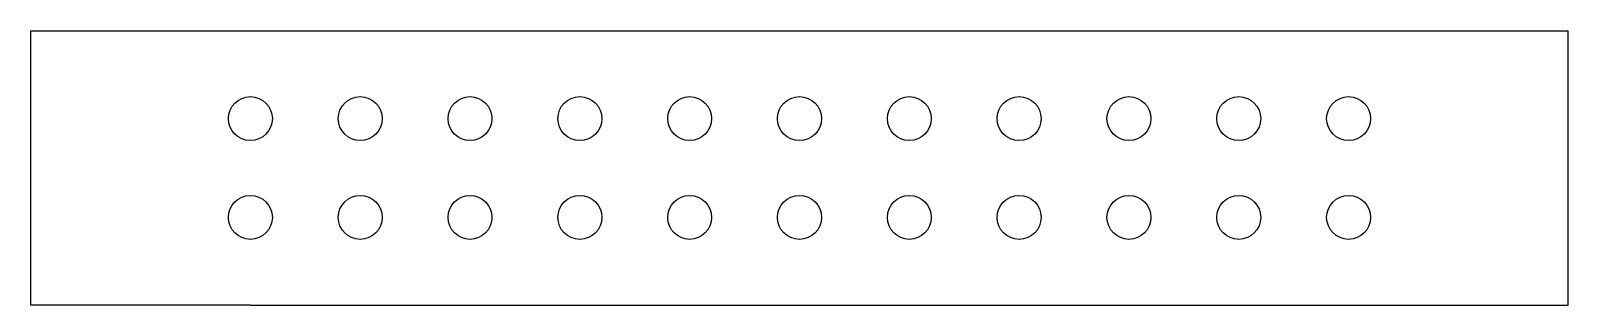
# Model space of a CAD drawing. Header units: millimetres. Extents: x 10 to 80, y 27.5 to 40.
import ezdxf

# ---------------------------------------------------------------- set-up
doc = ezdxf.new("R2010")
doc.units = ezdxf.units.MM
doc.layers.get('0').update_dxf_attribs({"lineweight": 25})

msp = doc.modelspace()

# ---------------------------------------------------------------- linework, layer by layer
for p, q in [((10, 40), (20, 40)), ((10, 27.5), (10, 40)), ((20, 40), (22.5, 40)), ((22.5, 40), (25, 40)), ((25, 40), (27.5, 40)), ((27.5, 40), (30, 40)), ((30, 40), (32.5, 40)), ((32.5, 40), (35, 40)), ((35, 40), (37.5, 40)), ((37.5, 40), (40, 40)), ((40, 40), (42.5, 40)), ((42.5, 40), (45, 40)), ((45, 40), (47.5, 40)), ((47.5, 40), (50, 40)), ((50, 40), (52.5, 40)), ((52.5, 40), (55, 40)), ((55, 40), (57.5, 40)), ((57.5, 40), (60, 40)), ((60, 40), (62.5, 40)), ((62.5, 40), (65, 40)), ((65, 40), (67.5, 40)), ((67.5, 40), (70, 40)), ((70, 40), (72.5, 40)), ((72.5, 40), (75, 40)), ((75, 40), (80, 40)), ((80, 27.5), (80, 40)), ((20, 27.5), (10, 27.5)), ((20, 27.5), (22.5, 27.5)), ((22.5, 27.5), (25, 27.5)), ((25, 27.5), (27.5, 27.5)), ((27.5, 27.5), (30, 27.5)), ((30, 27.5), (32.5, 27.5)), ((32.5, 27.5), (35, 27.5)), ((35, 27.5), (37.5, 27.5)), ((37.5, 27.5), (40, 27.5)), ((40, 27.5), (42.5, 27.5)), ((42.5, 27.5), (45, 27.5)), ((45, 27.5), (47.5, 27.5)), ((47.5, 27.5), (50, 27.5)), ((50, 27.5), (52.5, 27.5)), ((52.5, 27.5), (55, 27.5)), ((55, 27.5), (57.5, 27.5)), ((57.5, 27.5), (60, 27.5)), ((60, 27.5), (62.5, 27.5)), ((62.5, 27.5), (65, 27.5)), ((65, 27.5), (67.5, 27.5)), ((67.5, 27.5), (70, 27.5)), ((70, 27.5), (72.5, 27.5)), ((72.5, 27.5), (75, 27.5)), ((75, 27.5), (80, 27.5))]:
    msp.add_line(p, q)
for centre in [(20, 36), (25, 36), (30, 36), (35, 36), (40, 36), (45, 36), (50, 36), (55, 36), (60, 36), (65, 36), (70, 36), (20, 31.5), (25, 31.5), (30, 31.5), (35, 31.5), (40, 31.5), (45, 31.5), (50, 31.5), (55, 31.5), (60, 31.5), (65, 31.5), (70, 31.5)]:
    msp.add_circle(centre, 1)

doc.saveas('drawing.dxf')
